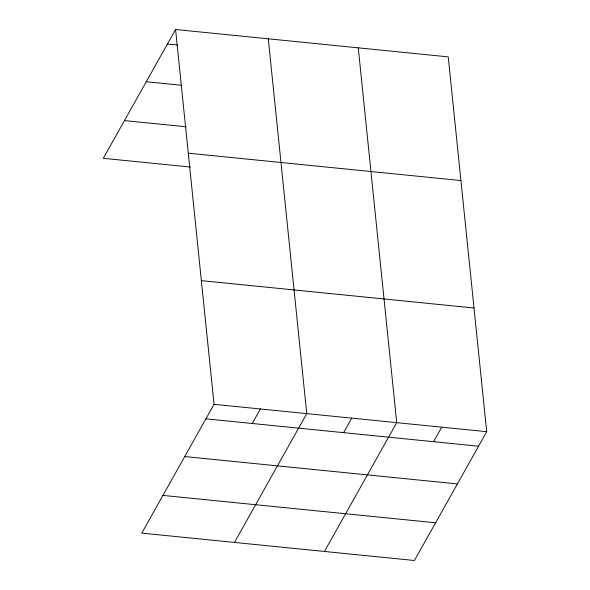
<?xml version="1.0" encoding="UTF-8"?>
<svg xmlns="http://www.w3.org/2000/svg" width="590" height="590" viewBox="0 0 590 590"><rect width="100%" height="100%" fill="white"/><g stroke="black" fill="none" stroke-linecap="round" stroke-linejoin="round"><path stroke-width="0.89" d="M175.584 29.5L214.052 404.32L141.77 533.124L414.416 560.5L486.706 431.688L448.23 56.876L175.584 29.5L103.294 158.312L190.548 167.066M252.255 423.487L260.404 408.973M234.466 542.431L306.756 413.627L268.28 38.807M343.594 432.654L351.743 418.14M324.441 551.466L396.731 422.654L358.255 47.842M433.569 441.689L441.718 427.175M167.435 44.014L177.435 45.017M146.268 81.737L181.713 85.292M124.46 120.596L186.263 126.798M188.276 153.186L460.93 180.562M201.36 280.626L474.006 308.002M214.052 404.32L486.706 431.688M205.91 418.834L478.556 446.21M184.744 456.549L457.39 483.925M162.936 495.408L435.582 522.784"/></g></svg>
